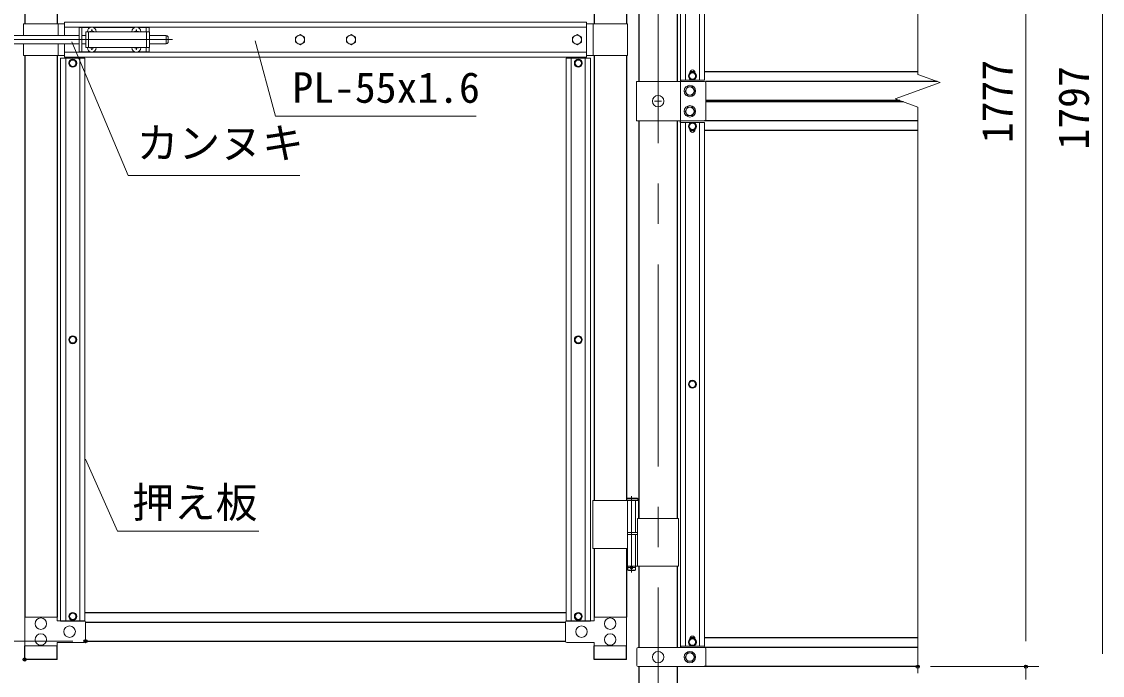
# Model space of a CAD drawing. Units: millimetres, scale not verified. Extents: x -4200 to 4200, y -2970 to 2970.
# Drawn here: x -3122 to -1425, y -650 to 377 of the extents above; entities that cross this region are included whole.
import ezdxf
from ezdxf.enums import TextEntityAlignment as Align

# ---------------------------------------------------------------- set-up
doc = ezdxf.new("R2010")
doc.units = ezdxf.units.MM
doc.header["$LTSCALE"] = 10
doc.header["$PDMODE"] = 32
doc.header["$PDSIZE"] = 5
doc.linetypes.add('DASHED', pattern=[7.5, 6, -1.5])
doc.linetypes.add('USER1', pattern=[50.8, 31.75, -6.35, 6.35, -6.35])
for name, color, linetype, lineweight in [('0-0_D-STR1', 1, 'Continuous', 25), ('0-1_D-STR3', 3, 'Continuous', 13), ('0-2_D-STR-DIM', 7, 'Continuous', 13), ('0-4_Defpoints', 8, 'Continuous', 25), ('0-5_D-BMK', 2, 'USER1', 13), ('0-6_D-STR-TXT', 7, 'Continuous', 13)]:
    doc.layers.add(name, color=color, linetype=linetype, lineweight=lineweight)
doc.styles.add('ＭＳ ゴシック', font='')
doc.styles.get('ＭＳ ゴシック').set_extended_font_data('MS Gothic')

msp = doc.modelspace()

# ---------------------------------------------------------------- linework, layer by layer
at = {"layer": '0-0_D-STR1'}
for p, q in [((-3117.64, 1102.96), (-3117.64, 373.63)), ((-3066.84, 1102.96), (-3066.84, 373.63)), ((-2223.44, 913.26), (-2223.44, 373.63)), ((-2172.64, 913.26), (-2172.64, 373.63)), ((-2153.14, 885.26), (-2153.14, 282.96)), ((-2092.64, 885.26), (-2092.64, 282.96)), ((-3117.64, 323.63), (-3117.64, -559.04)), ((-3066.84, 323.63), (-3066.84, -559.04)), ((-2223.44, 323.63), (-2223.44, -375.74)), ((-2172.64, 323.63), (-2172.64, -375.74)), ((-2065.02, 297.96), (-2072.76, 297.96)), ((-1715.07, 297.96), (-2049.89, 297.96)), ((-2087.89, 285.21), (-2087.89, 282.96)), ((-1684.43, 282.96), (-2048.57, 282.96)), ((-1742.96, 252.96), (-2047.89, 252.96)), ((-1737.46, 250.96), (-2047.89, 250.96)), ((-2153.14, 220.96), (-2153.14, -403.74)), ((-2092.64, 220.96), (-2092.64, -403.74)), ((-2087.89, 218.71), (-2087.89, 220.96)), ((-1715.07, 220.96), (-2049.89, 220.96)), ((-2072.76, 205.96), (-2065.02, 205.96)), ((-1715.07, 205.96), (-2049.89, 205.96)), ((-2223.44, -450.74), (-2223.44, -559.04)), ((-2172.64, -450.74), (-2172.64, -559.04)), ((-2153.14, -478.74), (-2153.14, -606.54)), ((-2092.64, -478.74), (-2092.64, -606.54)), ((-3023.14, -551.54), (-2267.14, -551.54)), ((-3061.14, -564.54), (-3061.14, -564.29)), ((-3022.09, -566.54), (-2268.19, -566.54)), ((-2065.02, -591.54), (-2072.76, -591.54)), ((-1715.07, -591.54), (-2049.89, -591.54)), ((-3066.84, -625.38), (-3066.84, -604.04)), ((-3022.09, -596.54), (-2268.19, -596.54)), ((-2172.64, -625.38), (-2172.64, -604.04)), ((-2087.89, -604.29), (-2087.89, -606.54)), ((-1715.07, -606.54), (-2050.24, -606.54)), ((-2153.14, -636.54), (-2153.14, -1006.54)), ((-2092.64, -636.54), (-2092.64, -1006.54)), ((-1715.07, -636.54), (-2050.24, -636.54))]:
    msp.add_line(p, q, dxfattribs=at)
for points in [[(-3066.84, -625.38), (-3117.64, -625.38), (-3117.64, -604.04)], [(-2172.64, -625.38), (-2223.44, -625.38), (-2223.44, -604.04)]]:
    msp.add_lwpolyline(points, dxfattribs=at)
at = {"layer": '0-1_D-STR3'}
for p, q in [((-2087.89, 1108.21), (-2087.89, 285.21)), ((-2079.89, 1108.21), (-2079.89, 285.21)), ((-2057.89, 1108.21), (-2057.89, 285.21)), ((-2049.89, 1108.21), (-2049.89, 285.21)), ((-3119.24, 373.63), (-3119.24, 355.13)), ((-3119.24, 373.63), (-3055.14, 373.63)), ((-3065.24, 373.63), (-3065.24, 355.13)), ((-3055.14, 376.13), (-2235.14, 376.13)), ((-3055.14, 355.13), (-3055.14, 376.13)), ((-2235.14, 321.13), (-2235.14, 376.13)), ((-2171.04, 373.63), (-2235.14, 373.63)), ((-2225.04, 373.63), (-2225.04, 323.63)), ((-2171.04, 373.63), (-2171.04, 323.63)), ((-3055.14, 368.13), (-2235.14, 368.13)), ((-3032.24, 367.63), (-3032.24, 329.63)), ((-3032.24, 367.63), (-3014.84, 367.63)), ((-3027.74, 367.63), (-3027.74, 329.63)), ((-3021.74, 361.13), (-3021.74, 336.13)), ((-3021.74, 361.13), (-2921.74, 361.13)), ((-3014.09, 361.54), (-3015.39, 361.52)), ((-3015.39, 361.52), (-3015.39, 361.13)), ((-3012.63, 364.28), (-3012.66, 362.98)), ((-3012.63, 364.28), (-3011.84, 364.28)), ((-3011.84, 364.28), (-3011.82, 362.98)), ((-3009.64, 367.63), (-2944.84, 367.63)), ((-2944.09, 361.54), (-2945.39, 361.52)), ((-2945.39, 361.52), (-2945.39, 361.13)), ((-2942.63, 364.28), (-2942.66, 362.98)), ((-2942.63, 364.28), (-2941.84, 364.28)), ((-2941.84, 364.28), (-2941.82, 362.98)), ((-2940.38, 361.54), (-2939.09, 361.52)), ((-2939.64, 367.63), (-2922.24, 367.63)), ((-2939.09, 361.52), (-2939.09, 361.13)), ((-2926.74, 367.63), (-2926.74, 361.13)), ((-2922.24, 367.63), (-2922.24, 361.13)), ((-2921.74, 361.13), (-2921.74, 336.13)), ((-3155.59, 355.13), (-3032.24, 355.13)), ((-3155.59, 342.13), (-3032.24, 342.13)), ((-3119.24, 342.13), (-3119.24, 323.63)), ((-3065.24, 342.13), (-3065.24, 323.63)), ((-3055.14, 321.13), (-3055.14, 342.13)), ((-3027.74, 355.13), (-3021.74, 355.13)), ((-3027.74, 342.13), (-3021.74, 342.13)), ((-2921.74, 355.13), (-2895.24, 355.13)), ((-2921.74, 342.13), (-2895.24, 342.13)), ((-2895.24, 355.13), (-2895.24, 342.13)), ((-2892.24, 352.13), (-2892.24, 345.13)), ((-3119.24, 323.63), (-3055.14, 323.63)), ((-3055.14, 329.13), (-2235.14, 329.13)), ((-3032.24, 329.63), (-3014.84, 329.63)), ((-3021.74, 336.13), (-2921.74, 336.13)), ((-3015.39, 335.73), (-3015.39, 336.13)), ((-3014.09, 335.71), (-3015.39, 335.73)), ((-3012.63, 332.98), (-3012.66, 334.27)), ((-3012.63, 332.98), (-3011.84, 332.98)), ((-3011.84, 332.98), (-3011.82, 334.27)), ((-3010.38, 335.71), (-3009.09, 335.73)), ((-3009.64, 329.63), (-2944.84, 329.63)), ((-3009.09, 335.73), (-3009.09, 336.13)), ((-2945.39, 335.73), (-2945.39, 336.13)), ((-2944.09, 335.71), (-2945.39, 335.73)), ((-2942.63, 332.98), (-2942.66, 334.27)), ((-2942.63, 332.98), (-2941.84, 332.98)), ((-2941.84, 332.98), (-2941.82, 334.27)), ((-2940.38, 335.71), (-2939.09, 335.73)), ((-2939.64, 329.63), (-2922.24, 329.63)), ((-2939.09, 335.73), (-2939.09, 336.13)), ((-2926.74, 336.13), (-2926.74, 329.63)), ((-2922.24, 336.13), (-2922.24, 329.63)), ((-2171.04, 323.63), (-2235.14, 323.63)), ((-3023.14, 319.38), (-3061.14, 319.38)), ((-3061.14, -565.29), (-3061.14, 319.38)), ((-3055.14, 321.13), (-2235.14, 321.13)), ((-3053.14, -565.29), (-3053.14, 319.38)), ((-3031.14, -565.29), (-3031.14, 319.38)), ((-3023.14, -565.29), (-3023.14, 319.38)), ((-2267.14, 319.38), (-2229.14, 319.38)), ((-2267.14, -565.29), (-2267.14, 319.38)), ((-2259.14, -565.29), (-2259.14, 319.38)), ((-2237.14, -565.29), (-2237.14, 319.38)), ((-2229.14, -565.29), (-2229.14, 319.38)), ((-2072.89, 296.26), (-2072.89, 296.96)), ((-2064.89, 296.96), (-2064.89, 296.26)), ((-2156.84, 282.96), (-2049.89, 282.96)), ((-2156.84, 220.96), (-2156.84, 282.96)), ((-2087.89, 285.21), (-2049.89, 285.21)), ((-2087.89, 220.96), (-2087.89, 282.96)), ((-2047.89, 280.96), (-2047.89, 222.96)), ((-2156.84, 220.96), (-2049.89, 220.96)), ((-2087.89, 218.71), (-2049.89, 218.71)), ((-2087.89, 218.71), (-2087.89, -604.29)), ((-2079.89, 218.71), (-2079.89, -604.29)), ((-2072.89, 207.66), (-2072.89, 206.96)), ((-2064.89, 206.96), (-2064.89, 207.66)), ((-2057.89, 218.71), (-2057.89, -604.29)), ((-2049.89, 218.71), (-2049.89, -604.29)), ((-2155.48, -371.74), (-2172.64, -371.74)), ((-2154.48, -372.74), (-2172.64, -372.74)), ((-2155.48, -371.74), (-2154.48, -372.74)), ((-2154.48, -375.74), (-2154.48, -372.74)), ((-2225.44, -375.74), (-2225.44, -450.74)), ((-2225.44, -375.74), (-2153.68, -375.74)), ((-2154.48, -375.74), (-2172.64, -375.74)), ((-2170.64, -375.74), (-2170.64, -450.74)), ((-2153.68, -375.74), (-2153.68, -403.74)), ((-2155.14, -403.74), (-2090.64, -403.74)), ((-2155.14, -403.74), (-2155.14, -478.74)), ((-2090.64, -403.74), (-2090.64, -478.74)), ((-2170.64, -425.74), (-2154.89, -425.74)), ((-2170.64, -428.74), (-2154.89, -428.74)), ((-2170.64, -428.74), (-2154.89, -428.74)), ((-2225.44, -450.74), (-2170.64, -450.74)), ((-2172.64, -478.74), (-2090.64, -478.74)), ((-2170.48, -478.74), (-2170.48, -484.74)), ((-2170.48, -484.74), (-2169.48, -485.74)), ((-2170.48, -484.74), (-2158.48, -484.74)), ((-2169.48, -485.74), (-2159.48, -485.74)), ((-2159.48, -485.74), (-2158.48, -484.74)), ((-2158.48, -478.74), (-2158.48, -484.74)), ((-3023.14, -565.29), (-3061.14, -565.29)), ((-3022.09, -596.54), (-3022.09, -566.54)), ((-2268.19, -596.54), (-2268.19, -566.54)), ((-2267.14, -565.29), (-2229.14, -565.29)), ((-2072.89, -593.24), (-2072.89, -592.54)), ((-2064.89, -592.54), (-2064.89, -593.24)), ((-2156.22, -608.54), (-2156.22, -634.54)), ((-2049.89, -606.54), (-2154.22, -606.54)), ((-2087.89, -604.29), (-2049.89, -604.29)), ((-2047.89, -608.54), (-2047.89, -634.54)), ((-2049.89, -636.54), (-2154.22, -636.54))]:
    msp.add_line(p, q, dxfattribs=at)
at = {"layer": '0-1_D-STR3', "linetype": 'DASHED'}
for p, q in [((-3017.24, 361.13), (-3017.24, 336.13)), ((-2926.24, 361.13), (-2926.24, 336.13)), ((-2158.18, -375.74), (-2158.18, -425.74)), ((-2158.18, -428.74), (-2158.18, -478.74)), ((-2170.78, -450.74), (-2170.78, -478.74))]:
    msp.add_line(p, q, dxfattribs=at)
at = {"layer": '0-1_D-STR3'}
for points in [[(-3010.38, 361.54), (-3009.09, 361.52), (-3009.09, 361.13)], [(-3066.84, -559.04), (-3117.64, -559.04), (-3117.64, -604.04), (-3066.84, -604.04), (-3066.84, -598.54), (-3024.09, -598.54)], [(-3066.84, -559.04), (-3066.84, -564.54), (-3024.09, -564.54)], [(-2223.44, -559.04), (-2172.64, -559.04), (-2172.64, -604.04), (-2223.44, -604.04), (-2223.44, -598.54), (-2266.19, -598.54)], [(-2223.44, -559.04), (-2223.44, -564.54), (-2266.19, -564.54)]]:
    msp.add_lwpolyline(points, dxfattribs=at)
for points in [[(-2685.14, 356.73), (-2692.15, 352.68), (-2692.15, 344.58), (-2685.14, 340.53), (-2678.12, 344.58), (-2678.12, 352.68)], [(-2605.14, 356.73), (-2612.15, 352.68), (-2612.15, 344.58), (-2605.14, 340.53), (-2598.12, 344.58), (-2598.12, 352.68)], [(-2250.14, 356.73), (-2257.15, 352.68), (-2257.15, 344.58), (-2250.14, 340.53), (-2243.12, 344.58), (-2243.12, 352.68)], [(-3047.91, 311.63), (-3045.02, 316.63), (-3039.25, 316.63), (-3036.36, 311.63), (-3039.25, 306.63), (-3045.02, 306.63)], [(-2242.36, 311.63), (-2245.25, 316.63), (-2251.02, 316.63), (-2253.91, 311.63), (-2251.02, 306.63), (-2245.25, 306.63)], [(-2074.66, 291.46), (-2071.77, 296.46), (-2066, 296.46), (-2063.11, 291.46), (-2066, 286.46), (-2071.77, 286.46)], [(-2065.39, 267.96), (-2069.13, 274.46), (-2076.65, 274.46), (-2080.39, 267.96), (-2076.65, 261.46), (-2069.13, 261.46)], [(-2065.39, 235.96), (-2069.13, 242.46), (-2076.65, 242.46), (-2080.39, 235.96), (-2076.65, 229.46), (-2069.13, 229.46)], [(-2074.66, 212.46), (-2071.77, 217.46), (-2066, 217.46), (-2063.11, 212.46), (-2066, 207.46), (-2071.77, 207.46)], [(-3047.91, -122.96), (-3045.02, -117.96), (-3039.25, -117.96), (-3036.36, -122.96), (-3039.25, -127.96), (-3045.02, -127.96)], [(-2242.36, -122.96), (-2245.25, -117.96), (-2251.02, -117.96), (-2253.91, -122.96), (-2251.02, -127.96), (-2245.25, -127.96)], [(-2074.66, -192.79), (-2071.77, -187.79), (-2066, -187.79), (-2063.11, -192.79), (-2066, -197.79), (-2071.77, -197.79)], [(-3047.91, -557.54), (-3045.02, -562.54), (-3039.25, -562.54), (-3036.36, -557.54), (-3039.25, -552.54), (-3045.02, -552.54)], [(-2242.36, -557.54), (-2245.25, -562.54), (-2251.02, -562.54), (-2253.91, -557.54), (-2251.02, -552.54), (-2245.25, -552.54)], [(-2074.66, -598.04), (-2071.77, -593.04), (-2066, -593.04), (-2063.11, -598.04), (-2066, -603.04), (-2071.77, -603.04)], [(-2065.39, -621.54), (-2069.13, -615.04), (-2076.65, -615.04), (-2080.39, -621.54), (-2076.65, -628.04), (-2069.13, -628.04)]]:
    msp.add_lwpolyline(points, close=True, dxfattribs=at)
for centre, radius in [((-2685.14, 348.63), 7.03), ((-2605.14, 348.63), 7.03), ((-2250.14, 348.63), 7.03), ((-3042.14, 311.63), 6.25), ((-3042.14, 311.63), 5), ((-2248.14, 311.63), 6.25), ((-2248.14, 311.63), 5), ((-2068.89, 291.46), 6.25), ((-2068.89, 291.46), 5), ((-2072.89, 267.96), 9), ((-2072.89, 267.96), 6.5), ((-2122.89, 251.96), 9), ((-2072.89, 235.96), 9), ((-2072.89, 235.96), 6.5), ((-2068.89, 212.46), 6.25), ((-2068.89, 212.46), 5), ((-3042.14, -122.96), 6.25), ((-3042.14, -122.96), 5), ((-2248.14, -122.96), 6.25), ((-2248.14, -122.96), 5), ((-2068.89, -192.79), 6.25), ((-2068.89, -192.79), 5), ((-2164.48, -480.74), 2), ((-3092.24, -569.04), 9), ((-3042.14, -557.54), 6.25), ((-3042.14, -557.54), 5), ((-2248.14, -557.54), 6.25), ((-2248.14, -557.54), 5), ((-2198.04, -569.04), 9), ((-3047.09, -581.54), 9), ((-2243.19, -581.54), 9), ((-3092.24, -594.04), 9), ((-2198.04, -594.04), 9), ((-2068.89, -598.04), 6.25), ((-2068.89, -598.04), 5), ((-2122.89, -621.54), 9), ((-2072.89, -621.54), 9), ((-2072.89, -621.54), 6.5)]:
    msp.add_circle(centre, radius, dxfattribs=at)
for centre, radius, start, end in [((-3012.24, 361.13), 7, 0, 180), ((-3014.14, 363.03), 1.49, 270, 0), ((-3010.33, 363.03), 1.49, 180, 270), ((-2942.24, 361.13), 7, 0, 180), ((-2944.14, 363.03), 1.49, 270, 0), ((-2940.33, 363.03), 1.49, 180, 270), ((-2895.24, 352.13), 3, 0, 90), ((-2895.24, 345.13), 3, 270, 0), ((-3012.24, 336.13), 7, 180, 0), ((-3014.14, 334.22), 1.49, 0, 90), ((-3010.33, 334.22), 1.49, 90, 180), ((-2942.24, 336.13), 7, 180, 0), ((-2944.14, 334.22), 1.49, 0, 90), ((-2940.33, 334.22), 1.49, 90, 180), ((-2068.89, 296.96), 4, 0, 180), ((-2049.89, 280.96), 2, 0, 90), ((-2049.89, 222.96), 2, 270, 0), ((-2068.89, 206.96), 4, 180, 0), ((-3024.09, -566.54), 2, 0, 90), ((-2266.19, -566.54), 2, 90, 180), ((-2068.89, -592.54), 4, 0, 180), ((-3024.09, -596.54), 2, 270, 0), ((-2266.19, -596.54), 2, 180, 270), ((-2154.22, -608.54), 2, 90, 180), ((-2049.89, -608.54), 2, 0, 90), ((-2154.22, -634.54), 2, 180, 270), ((-2049.89, -634.54), 2, 270, 0)]:
    msp.add_arc(centre, radius, start, end, dxfattribs=at)
at = {"layer": '0-2_D-STR-DIM'}
for p, q in [((-1715.07, 294.11), (-1715.07, 1566.46)), ((-1545.07, -596.54), (-1545.07, 1100.46)), ((-1425.07, -616.54), (-1425.07, 1100.46)), ((-1679.83, 281.28), (-1715.07, 294.11)), ((-1750.3, 255.63), (-1679.83, 281.28)), ((-1715.07, 242.81), (-1750.3, 255.63)), ((-1715.07, -646.6), (-1715.07, 242.81)), ((-1545.07, -596.54), (-1545.07, -556.54)), ((-3042.09, -596.54), (-3689.07, -596.54)), ((-3042.09, -596.54), (-3689.07, -596.54)), ((-1695.07, -636.54), (-1525.07, -636.54)), ((-1695.07, -636.54), (-1525.07, -636.54)), ((-1545.07, -656.54), (-1545.07, -636.54))]:
    msp.add_line(p, q, dxfattribs=at)
at = {"layer": '0-4_Defpoints'}
for p in [(-3022.09, -596.54), (-3117.64, -625.38), (-3117.64, -625.38), (-1715.07, -636.54), (-1545.07, -636.54)]:
    msp.add_point(p, dxfattribs=at)
at = {"layer": '0-5_D-BMK'}
for p, q in [((-2122.89, 1519.57), (-2122.89, -1017.12)), ((-3202.93, 348.63), (-2882.93, 348.63)), ((-2122.89, 246.99), (-2122.89, 256.93)), ((-2128.54, 251.96), (-2117.24, 251.96)), ((-2164.48, -368.74), (-2164.48, -488.74)), ((-2159.48, -480.74), (-2169.48, -480.74))]:
    msp.add_line(p, q, dxfattribs=at)
at = {"layer": '0-6_D-STR-TXT'}
for points in [[(-2685.65, 134.93), (-2955.27, 134.93), (-3043.82, 345.41)], [(-2408.39, 228.24), (-2723.9, 228.24), (-2755.6, 346.68)], [(-2750, -423.89), (-2972.08, -423.89), (-3022.38, -310.52)]]:
    msp.add_lwpolyline(points, dxfattribs=at)

# ---------------------------------------------------------------- texts
at = {"layer": '0-2_D-STR-DIM', "style": 'ＭＳ ゴシック'}
for s, p in [('1777', (-1551.81, 185.96)), ('1797', (-1431.81, 175.96))]:
    msp.add_text(s, height=48.09, rotation=90, dxfattribs=at).set_placement(p, align=Align.BOTTOM_LEFT)
at = {"layer": '0-6_D-STR-TXT', "style": 'ＭＳ ゴシック'}
for s, p in [('PL-55x1.6', (-2697.22, 234.99)), ('カンヌキ', (-2941.74, 147.71)), ('押え板', (-2948.83, -417.15))]:
    msp.add_text(s, height=48.09, dxfattribs=at).set_placement(p, align=Align.BOTTOM_LEFT)

doc.saveas('drawing.dxf')
